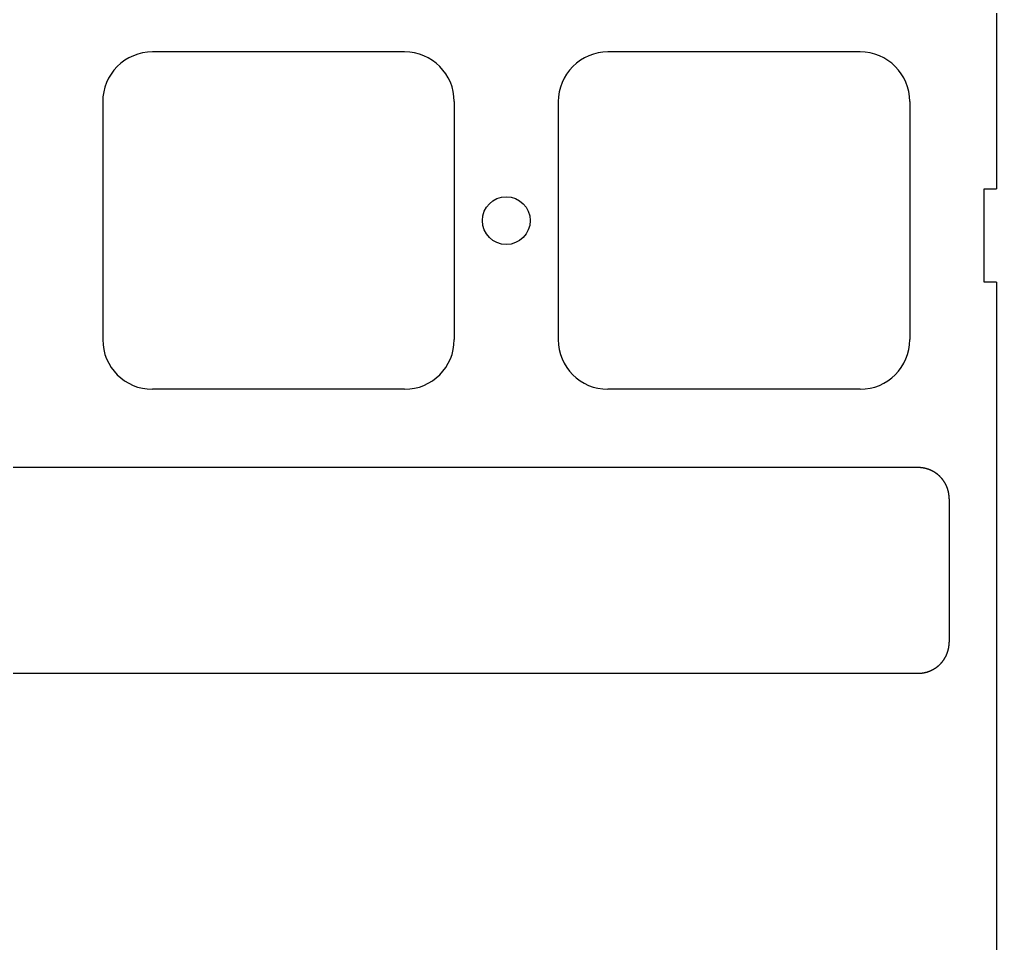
# Model space of a CAD drawing. Header units: millimetres. Extents: x -11 to 340, y -118 to 18.
# Drawn here: x 298.73 to 339.59, y -73.08 to -34.46 of the extents above; entities that cross this region are included whole.
import ezdxf

# ---------------------------------------------------------------- set-up
doc = ezdxf.new("R2010")
doc.units = ezdxf.units.MM
doc.header["$MEASUREMENT"] = 0
doc.layers.add('BLACK', color=7, linetype='CONTINUOUS')

msp = doc.modelspace()

# ---------------------------------------------------------------- linework, layer by layer
at = {"layer": 'BLACK', "linetype": 'Continuous'}
for p, q in [((339.58862, 10.28), (339.58862, -41.535)), ((304.287501, -35.812502), (304.287501, -35.8125)), ((314.8375, -35.8125), (304.287501, -35.8125)), ((323.337501, -35.812502), (323.337501, -35.8125)), ((333.8875, -35.8125), (323.337501, -35.8125)), ((302.212501, -37.8875), (302.212501, -47.8375)), ((316.912501, -37.8875), (316.912501, -47.8375)), ((321.262501, -37.8875), (321.262501, -47.8375)), ((335.962501, -37.8875), (335.962501, -47.8375)), ((339.072849, -41.535), (339.58862, -41.535)), ((339.072849, -45.435), (339.072849, -41.535)), ((339.58862, -45.435), (339.072849, -45.435)), ((339.58862, -45.435), (339.58862, -109.9925)), ((314.837501, -49.9125), (304.2875, -49.9125)), ((314.837501, -49.912501), (314.837501, -49.9125)), ((333.887501, -49.9125), (323.3375, -49.9125)), ((333.887501, -49.912501), (333.887501, -49.9125)), ((336.3125, -53.1875), (282.7125, -53.1875)), ((336.315089, -53.187503), (336.3125, -53.1875)), ((336.320245, -53.187523), (336.315089, -53.187503)), ((336.325397, -53.187563), (336.320245, -53.187523)), ((336.330548, -53.187623), (336.325397, -53.187563)), ((336.335694, -53.187703), (336.330548, -53.187623)), ((336.34084, -53.187803), (336.335694, -53.187703)), ((336.345982, -53.187923), (336.34084, -53.187803)), ((336.351123, -53.188063), (336.345982, -53.187923)), ((336.35626, -53.188223), (336.351123, -53.188063)), ((336.361396, -53.188403), (336.35626, -53.188223)), ((336.366527, -53.188602), (336.361396, -53.188403)), ((336.371658, -53.188822), (336.366527, -53.188602)), ((336.376783, -53.189062), (336.371658, -53.188822)), ((336.381909, -53.189321), (336.376783, -53.189062)), ((336.387029, -53.189601), (336.381909, -53.189321)), ((336.392149, -53.1899), (336.387029, -53.189601)), ((336.397263, -53.190219), (336.392149, -53.1899)), ((336.402377, -53.190558), (336.397263, -53.190219)), ((336.407486, -53.190917), (336.402377, -53.190558)), ((336.412594, -53.191296), (336.407486, -53.190917)), ((336.417696, -53.191695), (336.412594, -53.191296)), ((336.422798, -53.192113), (336.417696, -53.191695)), ((336.427894, -53.192551), (336.422798, -53.192113)), ((336.43299, -53.19301), (336.427894, -53.192551)), ((336.43808, -53.193488), (336.43299, -53.19301)), ((336.443169, -53.193985), (336.43808, -53.193488)), ((336.448252, -53.194503), (336.443169, -53.193985)), ((336.453335, -53.19504), (336.448252, -53.194503)), ((336.458411, -53.195597), (336.453335, -53.19504)), ((336.463487, -53.196174), (336.458411, -53.195597)), ((336.468557, -53.196771), (336.463487, -53.196174)), ((336.473625, -53.197387), (336.468557, -53.196771)), ((336.478688, -53.198023), (336.473625, -53.197387)), ((336.483749, -53.198679), (336.478688, -53.198023)), ((336.488805, -53.199354), (336.483749, -53.198679)), ((336.493859, -53.20005), (336.488805, -53.199354)), ((336.498906, -53.200764), (336.493859, -53.20005)), ((336.503953, -53.201499), (336.498906, -53.200764)), ((336.508993, -53.202253), (336.503953, -53.201499)), ((336.514032, -53.203027), (336.508993, -53.202253)), ((336.519064, -53.20382), (336.514032, -53.203027)), ((336.524095, -53.204634), (336.519064, -53.20382)), ((336.529119, -53.205466), (336.524095, -53.204634)), ((336.534142, -53.206319), (336.529119, -53.205466)), ((336.539158, -53.207191), (336.534142, -53.206319)), ((336.544172, -53.208083), (336.539158, -53.207191)), ((336.54918, -53.208994), (336.544172, -53.208083)), ((336.554186, -53.209924), (336.54918, -53.208994)), ((336.559185, -53.210875), (336.554186, -53.209924)), ((336.564182, -53.211845), (336.559185, -53.210875)), ((336.569172, -53.212834), (336.564182, -53.211845)), ((336.57416, -53.213843), (336.569172, -53.212834)), ((336.579141, -53.214871), (336.57416, -53.213843)), ((336.58412, -53.215919), (336.579141, -53.214871)), ((336.589092, -53.216986), (336.58412, -53.215919)), ((336.594061, -53.218073), (336.589092, -53.216986)), ((336.599024, -53.219179), (336.594061, -53.218073)), ((336.603984, -53.220305), (336.599024, -53.219179)), ((336.608937, -53.22145), (336.603984, -53.220305)), ((336.613887, -53.222615), (336.608937, -53.22145)), ((336.61883, -53.223798), (336.613887, -53.222615)), ((336.62377, -53.225002), (336.61883, -53.223798)), ((336.628703, -53.226224), (336.62377, -53.225002)), ((336.633633, -53.227467), (336.628703, -53.226224)), ((336.638555, -53.228728), (336.633633, -53.227467)), ((336.643475, -53.230009), (336.638555, -53.228728)), ((336.648387, -53.231308), (336.643475, -53.230009)), ((336.653296, -53.232628), (336.648387, -53.231308)), ((336.658197, -53.233966), (336.653296, -53.232628)), ((336.663095, -53.235324), (336.658197, -53.233966)), ((336.667985, -53.236701), (336.663095, -53.235324)), ((336.672872, -53.238098), (336.667985, -53.236701)), ((336.677751, -53.239513), (336.672872, -53.238098)), ((336.682626, -53.240948), (336.677751, -53.239513)), ((336.687494, -53.242401), (336.682626, -53.240948)), ((336.692358, -53.243875), (336.687494, -53.242401)), ((336.697214, -53.245367), (336.692358, -53.243875)), ((336.702066, -53.246878), (336.697214, -53.245367)), ((336.70691, -53.248408), (336.702066, -53.246878)), ((336.71175, -53.249958), (336.70691, -53.248408)), ((336.716582, -53.251526), (336.71175, -53.249958)), ((336.72141, -53.253114), (336.716582, -53.251526)), ((336.726229, -53.25472), (336.72141, -53.253114)), ((336.731044, -53.256346), (336.726229, -53.25472)), ((336.735851, -53.25799), (336.731044, -53.256346)), ((336.740654, -53.259654), (336.735851, -53.25799)), ((336.745448, -53.261336), (336.740654, -53.259654)), ((336.750237, -53.263038), (336.745448, -53.261336)), ((336.755018, -53.264758), (336.750237, -53.263038)), ((336.759794, -53.266497), (336.755018, -53.264758)), ((336.764562, -53.268255), (336.759794, -53.266497)), ((336.769324, -53.270032), (336.764562, -53.268255)), ((336.774078, -53.271828), (336.769324, -53.270032)), ((336.778827, -53.273642), (336.774078, -53.271828)), ((336.783567, -53.275475), (336.778827, -53.273642)), ((336.788302, -53.277328), (336.783567, -53.275475)), ((336.793028, -53.279198), (336.788302, -53.277328)), ((336.797749, -53.281088), (336.793028, -53.279198)), ((336.80246, -53.282995), (336.797749, -53.281088)), ((336.807166, -53.284922), (336.80246, -53.282995)), ((336.811863, -53.286867), (336.807166, -53.284922)), ((336.816555, -53.288832), (336.811863, -53.286867)), ((336.821237, -53.290814), (336.816555, -53.288832)), ((336.825913, -53.292815), (336.821237, -53.290814)), ((336.83058, -53.294834), (336.825913, -53.292815)), ((336.835241, -53.296873), (336.83058, -53.294834)), ((336.839892, -53.298929), (336.835241, -53.296873)), ((336.844538, -53.301004), (336.839892, -53.298929)), ((336.849173, -53.303097), (336.844538, -53.301004)), ((336.853803, -53.305209), (336.849173, -53.303097)), ((336.858423, -53.307339), (336.853803, -53.305209)), ((336.863036, -53.309487), (336.858423, -53.307339)), ((336.86764, -53.311654), (336.863036, -53.309487)), ((336.872237, -53.313839), (336.86764, -53.311654)), ((336.876824, -53.316042), (336.872237, -53.313839)), ((336.881405, -53.318263), (336.876824, -53.316042)), ((336.885975, -53.320503), (336.881405, -53.318263)), ((336.890539, -53.322761), (336.885975, -53.320503)), ((336.895092, -53.325036), (336.890539, -53.322761)), ((336.899639, -53.32733), (336.895092, -53.325036)), ((336.904175, -53.329642), (336.899639, -53.32733)), ((336.908704, -53.331972), (336.904175, -53.329642)), ((336.913223, -53.334319), (336.908704, -53.331972)), ((336.917734, -53.336685), (336.913223, -53.334319)), ((336.922235, -53.339069), (336.917734, -53.336685)), ((336.926728, -53.34147), (336.922235, -53.339069)), ((336.931211, -53.343889), (336.926728, -53.34147)), ((336.935686, -53.346327), (336.931211, -53.343889)), ((336.94015, -53.348782), (336.935686, -53.346327)), ((336.944607, -53.351255), (336.94015, -53.348782)), ((336.949052, -53.353745), (336.944607, -53.351255)), ((336.95349, -53.356253), (336.949052, -53.353745)), ((336.957917, -53.358778), (336.95349, -53.356253)), ((336.962335, -53.361322), (336.957917, -53.358778)), ((336.966743, -53.363882), (336.962335, -53.361322)), ((336.971142, -53.366461), (336.966743, -53.363882)), ((336.97553, -53.369056), (336.971142, -53.366461)), ((336.97991, -53.37167), (336.97553, -53.369056)), ((336.984278, -53.3743), (336.97991, -53.37167)), ((336.988638, -53.376948), (336.984278, -53.3743)), ((336.992986, -53.379613), (336.988638, -53.376948)), ((336.997326, -53.382295), (336.992986, -53.379613)), ((337.001654, -53.384995), (336.997326, -53.382295)), ((337.005972, -53.387712), (337.001654, -53.384995)), ((337.01028, -53.390445), (337.005972, -53.387712)), ((337.014578, -53.393197), (337.01028, -53.390445)), ((337.018865, -53.395965), (337.014578, -53.393197)), ((337.023142, -53.39875), (337.018865, -53.395965)), ((337.027407, -53.401552), (337.023142, -53.39875)), ((337.031663, -53.404371), (337.027407, -53.401552)), ((337.035907, -53.407207), (337.031663, -53.404371)), ((337.040141, -53.41006), (337.035907, -53.407207)), ((337.044363, -53.412929), (337.040141, -53.41006)), ((337.048576, -53.415815), (337.044363, -53.412929)), ((337.052776, -53.418718), (337.048576, -53.415815)), ((337.056966, -53.421638), (337.052776, -53.418718)), ((337.061144, -53.424574), (337.056966, -53.421638)), ((337.065312, -53.427527), (337.061144, -53.424574)), ((337.069467, -53.430496), (337.065312, -53.427527)), ((337.073612, -53.433482), (337.069467, -53.430496)), ((337.077745, -53.436484), (337.073612, -53.433482)), ((337.081867, -53.439502), (337.077745, -53.436484)), ((337.085977, -53.442537), (337.081867, -53.439502)), ((337.090075, -53.445588), (337.085977, -53.442537)), ((337.094161, -53.448655), (337.090075, -53.445588)), ((337.098237, -53.451739), (337.094161, -53.448655)), ((337.102299, -53.454838), (337.098237, -53.451739)), ((337.10635, -53.457954), (337.102299, -53.454838)), ((337.110389, -53.461085), (337.10635, -53.457954)), ((337.114416, -53.464233), (337.110389, -53.461085)), ((337.118431, -53.467396), (337.114416, -53.464233)), ((337.122434, -53.470575), (337.118431, -53.467396)), ((337.126424, -53.47377), (337.122434, -53.470575)), ((337.130402, -53.476981), (337.126424, -53.47377)), ((337.134367, -53.480207), (337.130402, -53.476981)), ((337.13832, -53.48345), (337.134367, -53.480207)), ((337.14226, -53.486707), (337.13832, -53.48345)), ((337.146189, -53.489981), (337.14226, -53.486707)), ((337.150104, -53.493269), (337.146189, -53.489981)), ((337.154006, -53.496573), (337.150104, -53.493269)), ((337.157895, -53.499893), (337.154006, -53.496573)), ((337.161772, -53.503228), (337.157895, -53.499893)), ((337.165636, -53.506577), (337.161772, -53.503228)), ((337.169487, -53.509943), (337.165636, -53.506577)), ((337.173324, -53.513323), (337.169487, -53.509943)), ((337.177149, -53.516718), (337.173324, -53.513323)), ((337.18096, -53.520129), (337.177149, -53.516718)), ((337.184758, -53.523554), (337.18096, -53.520129)), ((337.188543, -53.526994), (337.184758, -53.523554)), ((337.192314, -53.530449), (337.188543, -53.526994)), ((337.196072, -53.533919), (337.192314, -53.530449)), ((337.199816, -53.537404), (337.196072, -53.533919)), ((337.203546, -53.540903), (337.199816, -53.537404)), ((337.207263, -53.544417), (337.203546, -53.540903)), ((337.210966, -53.547945), (337.207263, -53.544417)), ((337.214656, -53.551488), (337.210966, -53.547945)), ((337.218331, -53.555045), (337.214656, -53.551488)), ((337.221993, -53.558617), (337.218331, -53.555045)), ((337.22564, -53.562203), (337.221993, -53.558617)), ((337.229274, -53.565803), (337.22564, -53.562203)), ((337.232893, -53.569417), (337.229274, -53.565803)), ((337.24009, -53.576688), (337.232893, -53.569417)), ((337.247229, -53.584015), (337.24009, -53.576688)), ((337.25431, -53.591397), (337.247229, -53.584015)), ((337.261333, -53.598834), (337.25431, -53.591397)), ((337.268297, -53.606326), (337.261333, -53.598834)), ((337.275203, -53.613871), (337.268297, -53.606326)), ((337.282048, -53.62147), (337.275203, -53.613871)), ((337.288834, -53.629121), (337.282048, -53.62147)), ((337.295559, -53.636825), (337.288834, -53.629121)), ((337.302223, -53.64458), (337.295559, -53.636825)), ((337.308826, -53.652387), (337.302223, -53.64458)), ((337.315367, -53.660244), (337.308826, -53.652387)), ((337.321845, -53.668152), (337.315367, -53.660244)), ((337.328261, -53.676109), (337.321845, -53.668152)), ((337.334613, -53.684115), (337.328261, -53.676109)), ((337.340902, -53.69217), (337.334613, -53.684115)), ((337.347127, -53.700272), (337.340902, -53.69217)), ((337.353287, -53.708422), (337.347127, -53.700272)), ((337.359383, -53.716619), (337.353287, -53.708422)), ((337.365413, -53.724862), (337.359383, -53.716619)), ((337.371378, -53.733151), (337.365413, -53.724862)), ((337.377277, -53.741485), (337.371378, -53.733151)), ((337.383109, -53.749864), (337.377277, -53.741485)), ((337.388875, -53.758287), (337.383109, -53.749864)), ((337.394573, -53.766753), (337.388875, -53.758287)), ((337.400204, -53.775262), (337.394573, -53.766753)), ((337.405768, -53.783814), (337.400204, -53.775262)), ((337.411263, -53.792407), (337.405768, -53.783814)), ((337.416689, -53.801042), (337.411263, -53.792407)), ((337.422047, -53.809717), (337.416689, -53.801042)), ((337.427336, -53.818433), (337.422047, -53.809717)), ((337.432555, -53.827188), (337.427336, -53.818433)), ((337.437704, -53.835983), (337.432555, -53.827188)), ((337.442783, -53.844815), (337.437704, -53.835983)), ((337.447792, -53.853686), (337.442783, -53.844815)), ((337.45273, -53.862594), (337.447792, -53.853686)), ((337.457597, -53.871539), (337.45273, -53.862594)), ((337.462393, -53.88052), (337.457597, -53.871539)), ((337.467117, -53.889537), (337.462393, -53.88052)), ((337.47177, -53.89859), (337.467117, -53.889537)), ((337.47635, -53.907677), (337.47177, -53.89859)), ((337.480859, -53.916798), (337.47635, -53.907677)), ((337.485294, -53.925952), (337.480859, -53.916798)), ((337.489657, -53.93514), (337.485294, -53.925952)), ((337.493947, -53.94436), (337.489657, -53.93514)), ((337.498163, -53.953612), (337.493947, -53.94436)), ((337.502306, -53.962896), (337.498163, -53.953612)), ((337.506375, -53.97221), (337.502306, -53.962896)), ((337.510371, -53.981555), (337.506375, -53.97221)), ((337.514292, -53.99093), (337.510371, -53.981555)), ((337.518139, -54.000334), (337.514292, -53.99093)), ((337.521911, -54.009767), (337.518139, -54.000334)), ((337.525608, -54.019228), (337.521911, -54.009767)), ((337.529231, -54.028717), (337.525608, -54.019228)), ((337.532778, -54.038234), (337.529231, -54.028717)), ((337.53625, -54.047777), (337.532778, -54.038234)), ((337.539647, -54.057347), (337.53625, -54.047777)), ((337.542968, -54.066943), (337.539647, -54.057347)), ((337.546213, -54.076564), (337.542968, -54.066943)), ((337.549383, -54.08621), (337.546213, -54.076564)), ((337.552476, -54.09588), (337.549383, -54.08621)), ((337.555493, -54.105574), (337.552476, -54.09588)), ((337.558433, -54.115292), (337.555493, -54.105574)), ((337.561297, -54.125033), (337.558433, -54.115292)), ((337.564084, -54.134796), (337.561297, -54.125033)), ((337.566795, -54.144582), (337.564084, -54.134796)), ((337.569428, -54.154389), (337.566795, -54.144582)), ((337.571985, -54.164217), (337.569428, -54.154389)), ((337.574464, -54.174066), (337.571985, -54.164217)), ((337.576866, -54.183936), (337.574464, -54.174066)), ((337.579191, -54.193825), (337.576866, -54.183936)), ((337.581438, -54.203734), (337.579191, -54.193825)), ((337.583607, -54.213662), (337.581438, -54.203734)), ((337.585699, -54.223608), (337.583607, -54.213662)), ((337.587713, -54.233573), (337.585699, -54.223608)), ((337.589649, -54.243555), (337.587713, -54.233573)), ((337.591507, -54.253555), (337.589649, -54.243555)), ((337.593286, -54.263572), (337.591507, -54.253555)), ((337.594988, -54.273606), (337.593286, -54.263572)), ((337.596611, -54.283655), (337.594988, -54.273606)), ((337.598155, -54.293721), (337.596611, -54.283655)), ((337.599622, -54.303802), (337.598155, -54.293721)), ((337.601009, -54.313898), (337.599622, -54.303802)), ((337.602318, -54.324009), (337.601009, -54.313898)), ((337.603548, -54.334134), (337.602318, -54.324009)), ((337.6047, -54.344273), (337.603548, -54.334134)), ((337.605772, -54.354426), (337.6047, -54.344273)), ((337.606766, -54.364592), (337.605772, -54.354426)), ((337.60768, -54.374771), (337.606766, -54.364592)), ((337.608516, -54.384963), (337.60768, -54.374771)), ((337.609272, -54.395167), (337.608516, -54.384963)), ((337.609948, -54.405383), (337.609272, -54.395167)), ((337.610546, -54.41561), (337.609948, -54.405383)), ((337.611064, -54.425849), (337.610546, -54.41561)), ((337.611502, -54.436098), (337.611064, -54.425849)), ((337.611861, -54.446359), (337.611502, -54.436098)), ((337.612141, -54.456629), (337.611861, -54.446359)), ((337.61234, -54.46691), (337.612141, -54.456629)), ((337.61246, -54.4772), (337.61234, -54.46691)), ((337.6125, -54.4875), (337.61246, -54.4772)), ((337.6125, -54.4875), (337.6125, -60.4875)), ((337.553122, -60.877066), (337.554633, -60.872214)), ((337.554633, -60.872214), (337.556125, -60.867358)), ((337.556125, -60.867358), (337.557599, -60.862494)), ((337.557599, -60.862494), (337.559052, -60.857626)), ((337.559052, -60.857626), (337.560487, -60.852751)), ((337.560487, -60.852751), (337.561902, -60.847872)), ((337.561902, -60.847872), (337.563299, -60.842985)), ((337.563299, -60.842985), (337.564676, -60.838095)), ((337.564676, -60.838095), (337.566034, -60.833197)), ((337.566034, -60.833197), (337.567372, -60.828296)), ((337.567372, -60.828296), (337.568692, -60.823387)), ((337.568692, -60.823387), (337.569991, -60.818475)), ((337.569991, -60.818475), (337.571272, -60.813555)), ((337.571272, -60.813555), (337.572533, -60.808633)), ((337.572533, -60.808633), (337.573776, -60.803703)), ((337.573776, -60.803703), (337.574998, -60.79877)), ((337.574998, -60.79877), (337.576202, -60.79383)), ((337.576202, -60.79383), (337.577385, -60.788887)), ((337.577385, -60.788887), (337.57855, -60.783937)), ((337.57855, -60.783937), (337.579695, -60.778984)), ((337.579695, -60.778984), (337.580821, -60.774024)), ((337.580821, -60.774024), (337.581927, -60.769061)), ((337.581927, -60.769061), (337.583014, -60.764092)), ((337.583014, -60.764092), (337.584081, -60.75912)), ((337.584081, -60.75912), (337.585129, -60.754141)), ((337.585129, -60.754141), (337.586157, -60.74916)), ((337.586157, -60.74916), (337.587166, -60.744172)), ((337.587166, -60.744172), (337.588155, -60.739182)), ((337.588155, -60.739182), (337.589125, -60.734185)), ((337.589125, -60.734185), (337.590076, -60.729186)), ((337.590076, -60.729186), (337.591006, -60.72418)), ((337.591006, -60.72418), (337.591917, -60.719172)), ((337.591917, -60.719172), (337.592809, -60.714158)), ((337.592809, -60.714158), (337.593681, -60.709142)), ((337.593681, -60.709142), (337.594534, -60.704119)), ((337.594534, -60.704119), (337.595366, -60.699095)), ((337.595366, -60.699095), (337.59618, -60.694064)), ((337.59618, -60.694064), (337.596973, -60.689032)), ((337.596973, -60.689032), (337.597747, -60.683993)), ((337.597747, -60.683993), (337.598501, -60.678953)), ((337.598501, -60.678953), (337.599236, -60.673906)), ((337.599236, -60.673906), (337.59995, -60.668859)), ((337.59995, -60.668859), (337.600646, -60.663805)), ((337.600646, -60.663805), (337.601321, -60.658749)), ((337.601321, -60.658749), (337.601977, -60.653688)), ((337.601977, -60.653688), (337.602613, -60.648625)), ((337.602613, -60.648625), (337.603229, -60.643557)), ((337.603229, -60.643557), (337.603826, -60.638487)), ((337.603826, -60.638487), (337.604403, -60.633411)), ((337.604403, -60.633411), (337.60496, -60.628335)), ((337.60496, -60.628335), (337.605497, -60.623252)), ((337.605497, -60.623252), (337.606015, -60.618169)), ((337.606015, -60.618169), (337.606512, -60.61308)), ((337.606512, -60.61308), (337.60699, -60.60799)), ((337.60699, -60.60799), (337.607449, -60.602894)), ((337.607449, -60.602894), (337.607887, -60.597798)), ((337.607887, -60.597798), (337.608305, -60.592696)), ((337.608305, -60.592696), (337.608704, -60.587594)), ((337.608704, -60.587594), (337.609083, -60.582486)), ((337.609083, -60.582486), (337.609442, -60.577377)), ((337.609442, -60.577377), (337.609781, -60.572263)), ((337.609781, -60.572263), (337.6101, -60.567149)), ((337.6101, -60.567149), (337.610399, -60.562029)), ((337.610399, -60.562029), (337.610679, -60.556909)), ((337.610679, -60.556909), (337.610938, -60.551783)), ((337.610938, -60.551783), (337.611178, -60.546658)), ((337.611178, -60.546658), (337.611398, -60.541527)), ((337.611398, -60.541527), (337.611597, -60.536396)), ((337.611597, -60.536396), (337.611777, -60.53126)), ((337.611777, -60.53126), (337.611937, -60.526123)), ((337.611937, -60.526123), (337.612077, -60.520982)), ((337.612077, -60.520982), (337.612197, -60.51584)), ((337.612197, -60.51584), (337.612297, -60.510694)), ((337.612297, -60.510694), (337.612377, -60.505548)), ((337.612377, -60.505548), (337.612437, -60.500397)), ((337.612437, -60.500397), (337.612477, -60.495245)), ((337.612477, -60.495245), (337.612497, -60.490089)), ((337.612497, -60.490089), (337.6125, -60.4875)), ((337.338915, -61.285389), (337.342046, -61.28135)), ((337.342046, -61.28135), (337.345162, -61.277299)), ((337.345162, -61.277299), (337.348261, -61.273237)), ((337.348261, -61.273237), (337.351345, -61.269161)), ((337.351345, -61.269161), (337.354412, -61.265075)), ((337.354412, -61.265075), (337.357463, -61.260977)), ((337.357463, -61.260977), (337.360498, -61.256867)), ((337.360498, -61.256867), (337.363516, -61.252745)), ((337.363516, -61.252745), (337.366518, -61.248612)), ((337.366518, -61.248612), (337.369504, -61.244467)), ((337.369504, -61.244467), (337.372473, -61.240312)), ((337.372473, -61.240312), (337.375426, -61.236144)), ((337.375426, -61.236144), (337.378362, -61.231966)), ((337.378362, -61.231966), (337.381282, -61.227776)), ((337.381282, -61.227776), (337.384185, -61.223576)), ((337.384185, -61.223576), (337.387071, -61.219363)), ((337.387071, -61.219363), (337.38994, -61.215141)), ((337.38994, -61.215141), (337.392793, -61.210907)), ((337.392793, -61.210907), (337.395629, -61.206663)), ((337.395629, -61.206663), (337.398448, -61.202407)), ((337.398448, -61.202407), (337.40125, -61.198142)), ((337.40125, -61.198142), (337.404035, -61.193865)), ((337.404035, -61.193865), (337.406803, -61.189578)), ((337.406803, -61.189578), (337.409555, -61.18528)), ((337.409555, -61.18528), (337.412288, -61.180972)), ((337.412288, -61.180972), (337.415005, -61.176654)), ((337.415005, -61.176654), (337.417705, -61.172326)), ((337.417705, -61.172326), (337.420387, -61.167986)), ((337.420387, -61.167986), (337.423052, -61.163638)), ((337.423052, -61.163638), (337.4257, -61.159278)), ((337.4257, -61.159278), (337.42833, -61.15491)), ((337.42833, -61.15491), (337.430944, -61.15053)), ((337.430944, -61.15053), (337.433539, -61.146142)), ((337.433539, -61.146142), (337.436118, -61.141743)), ((337.436118, -61.141743), (337.438678, -61.137335)), ((337.438678, -61.137335), (337.441222, -61.132917)), ((337.441222, -61.132917), (337.443747, -61.12849)), ((337.443747, -61.12849), (337.446255, -61.124052)), ((337.446255, -61.124052), (337.448745, -61.119607)), ((337.448745, -61.119607), (337.451218, -61.11515)), ((337.451218, -61.11515), (337.453673, -61.110686)), ((337.453673, -61.110686), (337.456111, -61.106211)), ((337.456111, -61.106211), (337.45853, -61.101728)), ((337.45853, -61.101728), (337.460931, -61.097235)), ((337.460931, -61.097235), (337.463315, -61.092734)), ((337.463315, -61.092734), (337.465681, -61.088223)), ((337.465681, -61.088223), (337.468028, -61.083704)), ((337.468028, -61.083704), (337.470358, -61.079175)), ((337.470358, -61.079175), (337.47267, -61.074639)), ((337.47267, -61.074639), (337.474964, -61.070092)), ((337.474964, -61.070092), (337.477239, -61.065539)), ((337.477239, -61.065539), (337.479497, -61.060975)), ((337.479497, -61.060975), (337.481737, -61.056405)), ((337.481737, -61.056405), (337.483958, -61.051824)), ((337.483958, -61.051824), (337.486161, -61.047237)), ((337.486161, -61.047237), (337.488346, -61.04264)), ((337.488346, -61.04264), (337.490513, -61.038036)), ((337.490513, -61.038036), (337.492661, -61.033423)), ((337.492661, -61.033423), (337.494791, -61.028803)), ((337.494791, -61.028803), (337.496903, -61.024173)), ((337.496903, -61.024173), (337.498996, -61.019538)), ((337.498996, -61.019538), (337.501071, -61.014892)), ((337.501071, -61.014892), (337.503127, -61.010241)), ((337.503127, -61.010241), (337.505166, -61.00558)), ((337.505166, -61.00558), (337.507185, -61.000913)), ((337.507185, -61.000913), (337.509186, -60.996237)), ((337.509186, -60.996237), (337.511168, -60.991555)), ((337.511168, -60.991555), (337.513133, -60.986863)), ((337.513133, -60.986863), (337.515078, -60.982166)), ((337.515078, -60.982166), (337.517005, -60.97746)), ((337.517005, -60.97746), (337.518912, -60.972749)), ((337.518912, -60.972749), (337.520802, -60.968028)), ((337.520802, -60.968028), (337.522672, -60.963302)), ((337.522672, -60.963302), (337.524525, -60.958567)), ((337.524525, -60.958567), (337.526358, -60.953827)), ((337.526358, -60.953827), (337.528172, -60.949078)), ((337.528172, -60.949078), (337.529968, -60.944324)), ((337.529968, -60.944324), (337.531745, -60.939562)), ((337.531745, -60.939562), (337.533503, -60.934794)), ((337.533503, -60.934794), (337.535242, -60.930018)), ((337.535242, -60.930018), (337.536962, -60.925237)), ((337.536962, -60.925237), (337.538664, -60.920448)), ((337.538664, -60.920448), (337.540346, -60.915654)), ((337.540346, -60.915654), (337.54201, -60.910851)), ((337.54201, -60.910851), (337.543654, -60.906044)), ((337.543654, -60.906044), (337.54528, -60.901229)), ((337.54528, -60.901229), (337.546886, -60.89641)), ((337.546886, -60.89641), (337.548474, -60.891582)), ((337.548474, -60.891582), (337.550042, -60.88675)), ((337.550042, -60.88675), (337.551592, -60.88191)), ((337.551592, -60.88191), (337.553122, -60.877066)), ((336.799666, -61.693139), (336.80907, -61.689292)), ((336.80907, -61.689292), (336.818445, -61.685371)), ((336.818445, -61.685371), (336.82779, -61.681375)), ((336.82779, -61.681375), (336.837104, -61.677306)), ((336.837104, -61.677306), (336.846388, -61.673163)), ((336.846388, -61.673163), (336.85564, -61.668947)), ((336.85564, -61.668947), (336.86486, -61.664657)), ((336.86486, -61.664657), (336.874048, -61.660294)), ((336.874048, -61.660294), (336.883202, -61.655859)), ((336.883202, -61.655859), (336.892323, -61.65135)), ((336.892323, -61.65135), (336.90141, -61.64677)), ((336.90141, -61.64677), (336.910463, -61.642117)), ((336.910463, -61.642117), (336.91948, -61.637393)), ((336.91948, -61.637393), (336.928461, -61.632597)), ((336.928461, -61.632597), (336.937406, -61.62773)), ((336.937406, -61.62773), (336.946314, -61.622792)), ((336.946314, -61.622792), (336.955185, -61.617783)), ((336.955185, -61.617783), (336.964017, -61.612704)), ((336.964017, -61.612704), (336.972812, -61.607555)), ((336.972812, -61.607555), (336.981567, -61.602336)), ((336.981567, -61.602336), (336.990283, -61.597047)), ((336.990283, -61.597047), (336.998958, -61.591689)), ((336.998958, -61.591689), (337.007593, -61.586263)), ((337.007593, -61.586263), (337.016186, -61.580768)), ((337.016186, -61.580768), (337.024738, -61.575204)), ((337.024738, -61.575204), (337.033247, -61.569573)), ((337.033247, -61.569573), (337.041713, -61.563875)), ((337.041713, -61.563875), (337.050136, -61.558109)), ((337.050136, -61.558109), (337.058515, -61.552277)), ((337.058515, -61.552277), (337.066849, -61.546378)), ((337.066849, -61.546378), (337.075138, -61.540413)), ((337.075138, -61.540413), (337.083381, -61.534383)), ((337.083381, -61.534383), (337.091578, -61.528287)), ((337.091578, -61.528287), (337.099728, -61.522127)), ((337.099728, -61.522127), (337.10783, -61.515902)), ((337.10783, -61.515902), (337.115885, -61.509613)), ((337.115885, -61.509613), (337.123891, -61.503261)), ((337.123891, -61.503261), (337.131848, -61.496845)), ((337.131848, -61.496845), (337.139756, -61.490367)), ((337.139756, -61.490367), (337.147613, -61.483826)), ((337.147613, -61.483826), (337.15542, -61.477223)), ((337.15542, -61.477223), (337.163175, -61.470559)), ((337.163175, -61.470559), (337.170879, -61.463834)), ((337.170879, -61.463834), (337.17853, -61.457048)), ((337.17853, -61.457048), (337.186129, -61.450203)), ((337.186129, -61.450203), (337.193674, -61.443297)), ((337.193674, -61.443297), (337.201166, -61.436333)), ((337.201166, -61.436333), (337.208603, -61.42931)), ((337.208603, -61.42931), (337.215985, -61.422229)), ((337.215985, -61.422229), (337.223312, -61.41509)), ((337.223312, -61.41509), (337.230583, -61.407893)), ((337.230583, -61.407893), (337.234197, -61.404274)), ((337.234197, -61.404274), (337.237797, -61.40064)), ((337.237797, -61.40064), (337.241383, -61.396993)), ((337.241383, -61.396993), (337.244955, -61.393331)), ((337.244955, -61.393331), (337.248512, -61.389656)), ((337.248512, -61.389656), (337.252055, -61.385966)), ((337.252055, -61.385966), (337.255583, -61.382263)), ((337.255583, -61.382263), (337.259097, -61.378546)), ((337.259097, -61.378546), (337.262596, -61.374816)), ((337.262596, -61.374816), (337.266081, -61.371072)), ((337.266081, -61.371072), (337.269551, -61.367314)), ((337.269551, -61.367314), (337.273006, -61.363543)), ((337.273006, -61.363543), (337.276446, -61.359758)), ((337.276446, -61.359758), (337.279871, -61.35596)), ((337.279871, -61.35596), (337.283282, -61.352149)), ((337.283282, -61.352149), (337.286677, -61.348324)), ((337.286677, -61.348324), (337.290057, -61.344487)), ((337.290057, -61.344487), (337.293423, -61.340636)), ((337.293423, -61.340636), (337.296772, -61.336772)), ((337.296772, -61.336772), (337.300107, -61.332895)), ((337.300107, -61.332895), (337.303427, -61.329006)), ((337.303427, -61.329006), (337.306731, -61.325104)), ((337.306731, -61.325104), (337.310019, -61.321189)), ((337.310019, -61.321189), (337.313293, -61.31726)), ((337.313293, -61.31726), (337.31655, -61.31332)), ((337.31655, -61.31332), (337.319793, -61.309367)), ((337.319793, -61.309367), (337.323019, -61.305402)), ((337.323019, -61.305402), (337.32623, -61.301424)), ((337.32623, -61.301424), (337.329425, -61.297434)), ((337.329425, -61.297434), (337.332604, -61.293431)), ((337.332604, -61.293431), (337.335767, -61.289416)), ((337.335767, -61.289416), (337.338915, -61.285389)), ((282.7125, -61.7875), (336.3125, -61.7875)), ((336.3125, -61.7875), (336.3228, -61.78746)), ((336.3228, -61.78746), (336.33309, -61.78734)), ((336.33309, -61.78734), (336.343371, -61.787141)), ((336.343371, -61.787141), (336.353641, -61.786861)), ((336.353641, -61.786861), (336.363902, -61.786502)), ((336.363902, -61.786502), (336.374151, -61.786064)), ((336.374151, -61.786064), (336.38439, -61.785546)), ((336.38439, -61.785546), (336.394617, -61.784948)), ((336.394617, -61.784948), (336.404833, -61.784272)), ((336.404833, -61.784272), (336.415037, -61.783516)), ((336.415037, -61.783516), (336.425229, -61.78268)), ((336.425229, -61.78268), (336.435408, -61.781766)), ((336.435408, -61.781766), (336.445574, -61.780772)), ((336.445574, -61.780772), (336.455727, -61.7797)), ((336.455727, -61.7797), (336.465866, -61.778548)), ((336.465866, -61.778548), (336.475991, -61.777318)), ((336.475991, -61.777318), (336.486102, -61.776009)), ((336.486102, -61.776009), (336.496198, -61.774622)), ((336.496198, -61.774622), (336.506279, -61.773155)), ((336.506279, -61.773155), (336.516345, -61.771611)), ((336.516345, -61.771611), (336.526394, -61.769988)), ((336.526394, -61.769988), (336.536428, -61.768286)), ((336.536428, -61.768286), (336.546445, -61.766507)), ((336.546445, -61.766507), (336.556445, -61.764649)), ((336.556445, -61.764649), (336.566427, -61.762713)), ((336.566427, -61.762713), (336.576392, -61.760699)), ((336.576392, -61.760699), (336.586338, -61.758607)), ((336.586338, -61.758607), (336.596266, -61.756438)), ((336.596266, -61.756438), (336.606175, -61.754191)), ((336.606175, -61.754191), (336.616064, -61.751866)), ((336.616064, -61.751866), (336.625934, -61.749464)), ((336.625934, -61.749464), (336.635783, -61.746985)), ((336.635783, -61.746985), (336.645611, -61.744428)), ((336.645611, -61.744428), (336.655418, -61.741795)), ((336.655418, -61.741795), (336.665204, -61.739084)), ((336.665204, -61.739084), (336.674967, -61.736297)), ((336.674967, -61.736297), (336.684708, -61.733433)), ((336.684708, -61.733433), (336.694426, -61.730493)), ((336.694426, -61.730493), (336.70412, -61.727476)), ((336.70412, -61.727476), (336.71379, -61.724383)), ((336.71379, -61.724383), (336.723436, -61.721213)), ((336.723436, -61.721213), (336.733057, -61.717968)), ((336.733057, -61.717968), (336.742653, -61.714647)), ((336.742653, -61.714647), (336.752223, -61.71125)), ((336.752223, -61.71125), (336.761766, -61.707778)), ((336.761766, -61.707778), (336.771283, -61.704231)), ((336.771283, -61.704231), (336.780772, -61.700608)), ((336.780772, -61.700608), (336.790233, -61.696911)), ((336.790233, -61.696911), (336.799666, -61.693139))]:
    msp.add_line(p, q, dxfattribs=at)
at = {"layer": 'BLACK'}
msp.add_circle((319.0875, -42.8625), 1, dxfattribs=at)
for centre, radius, start, end in [((304.2875, -37.8875), 2.074999, 89.9999724, 180), ((314.8375, -37.8875), 2.075, 0, 90), ((323.3375, -37.8875), 2.074999, 89.9999724, 180), ((333.8875, -37.8875), 2.075, 0, 90), ((304.2875, -47.8375), 2.075, 180, 270), ((314.8375, -47.8375), 2.075001, 270.0000276, 0), ((323.3375, -47.8375), 2.075, 180, 270), ((333.8875, -47.8375), 2.075001, 270.0000276, 0)]:
    msp.add_arc(centre, radius, start, end, dxfattribs=at)

doc.saveas('drawing.dxf')
